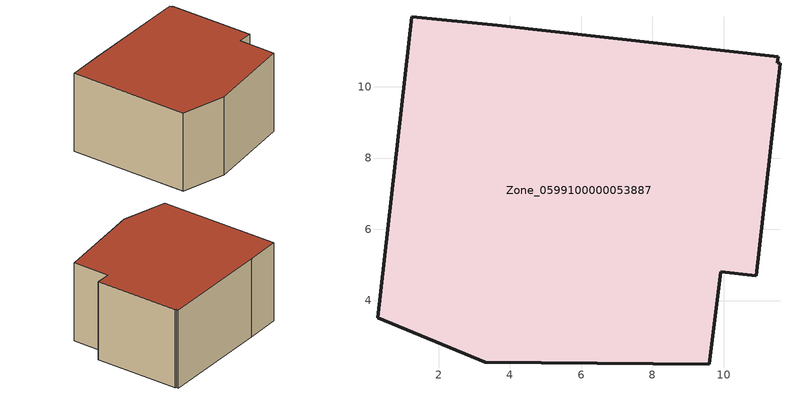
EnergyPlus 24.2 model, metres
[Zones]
Zone_0599100000053887
 floor ground (C_G): 9.6,2.21 3.31,2.27 0.29,3.51 1.25,11.97 3.65,11.72 11.53,10.85 11.51,10.67 11.59,10.66 10.92,4.7 9.92,4.81 z1.81
 wall outside (C_F): 11.53,10.85 3.65,11.72 1.25,11.97 0.29,3.51 3.31,2.27 9.6,2.21 9.92,4.81 10.92,4.7 11.59,10.66 11.51,10.67 11.53,10.85 z1.81:7.5
 roof outside (C_R): 3.31,2.27 9.6,2.21 9.92,4.81 10.92,4.7 11.59,10.66 11.51,10.67 11.53,10.85 3.65,11.72 1.25,11.97 0.29,3.51 z7.5
[BUILDING]
Pand.0599100000053887: North Axis=0; Terrain=City; Loads Convergence Tolerance Value=0.04; Temperature Convergence Tolerance Value=0.4; Solar Distribution=FullExterior; Maximum Number of Warmup Days=25; Minimum Number of Warmup Days=1
[Site:Location]
Rotterdam.The.Hague.AP_ZH_NLD Design_Conditions: Latitude=51.96; Longitude=4.45; Time Zone=1; Elevation=-4.5
[SITE:GROUNDTEMPERATURE:BUILDINGSURFACE]
18, 18, 18, 18, 18, 18, 18, 18, 18, 18, 18, 18
[MATERIAL] Thermal Absorptance=0.9; Solar Absorptance=0.7; Visible Absorptance=0.7
Name | Roughness | Thickness | Conductivity | Density | Specific Heat
G.TC.1946-1964 | MediumSmooth | 0.15 | 1 | 540 | 1210
F.TC.1946-1964 | Rough | 0.3 | 0.857143 | 1920 | 840
R.TC.1946-1964 | MediumRough | 0.2 | 0.235294 | 1500 | 1000
[CONSTRUCTION]
C_G: G.TC.1946-1964
C_F: F.TC.1946-1964
C_R: R.TC.1946-1964
[ZONE]
Zone_0599100000053887: Type=1; Multiplier=1; Ceiling Height=Autocalculate; Volume=Autocalculate; Floor Area=autocalculate; Part of Total Floor Area=Yes
[ZONEINFILTRATION:DESIGNFLOWRATE]
Infil_Zone_0599100000053887: Zone or ZoneList or Space or SpaceList=Zone_0599100000053887; Schedule=AlwaysOn; Design Flow Rate Calculation Method=Flow/Area; Flow Rate per Floor Area=0.003; Constant Term Coefficient=1; Temperature Term Coefficient=0; Velocity Term Coefficient=0; Velocity Squared Term Coefficient=0
[HVACTEMPLATE:ZONE:IDEALLOADSAIRSYSTEM]
Zone_0599100000053887: Maximum Heating Supply Air Temperature=50; Minimum Cooling Supply Air Temperature=13; Maximum Heating Supply Air Humidity Ratio=0.0156; Minimum Cooling Supply Air Humidity Ratio=0.0077; Heating Limit=NoLimit; Cooling Limit=NoLimit; Dehumidification Control Type=ConstantSensibleHeatRatio; Cooling Sensible Heat Ratio=0.7; Dehumidification Setpoint=60; Humidification Control Type=None; Humidification Setpoint=30; Outdoor Air Method=None; Outdoor Air Flow Rate per Person=0.00944; Outdoor Air Flow Rate per Zone Floor Area=0; Outdoor Air Flow Rate per Zone=0; Demand Controlled Ventilation Type=None; Outdoor Air Economizer Type=NoEconomizer; Heat Recovery Type=None; Sensible Heat Recovery Effectiveness=0.7; Latent Heat Recovery Effectiveness=0.65
[ZONECONTROL:THERMOSTAT]
ThermostatControl_Zone_0599100000053887: Zone or ZoneList=Zone_0599100000053887; Control Type Schedule=DualSetpointControlType; Control 1=Thermostat_Zone_0599100000053887; Temperature Difference Between Cutout And Setpoint=0
[THERMOSTATSETPOINT:DUALSETPOINT]
Thermostat_Zone_0599100000053887: Heating Setpoint Temperature Schedule=HeatingSetpoint_Zone_0599100000053887; Cooling Setpoint Temperature Schedule=CoolingSetpoint_Zone_0599100000053887
[SCHEDULE:COMPACT]
HeatingSetpoint_Zone_0599100000053887: Through: 12/31, For: AllDays, Until: 24:00, 21
CoolingSetpoint_Zone_0599100000053887: Through: 12/31, For: AllDays, Until: 24:00, 24
DualSetpointControlType: Through: 12/31, For: AllDays, Until: 24:00, 4
AlwaysOn: Through: 12/31, For: AllDays, Until: 24:00, 1
